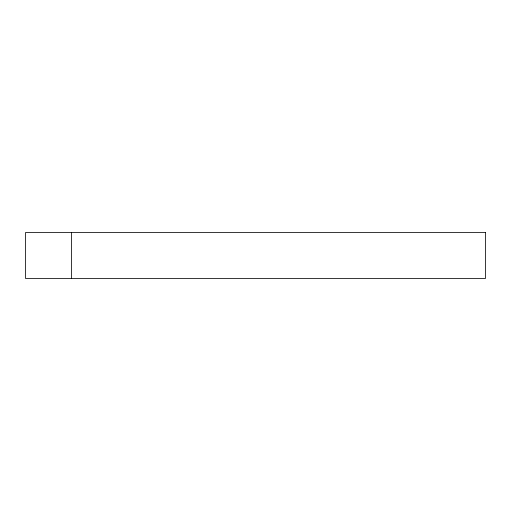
<?xml version="1.0" encoding="UTF-8"?>
<svg xmlns="http://www.w3.org/2000/svg" width="511" height="511" viewBox="0 0 511 511"><rect width="100%" height="100%" fill="white"/><g stroke="black" fill="none" stroke-linecap="round" stroke-linejoin="round"><path stroke-width="0.77" d="M71.54 232.505L71.54 278.495M485.45 232.505L25.55 232.505L25.55 278.495L485.45 278.495L485.45 232.505"/></g></svg>
